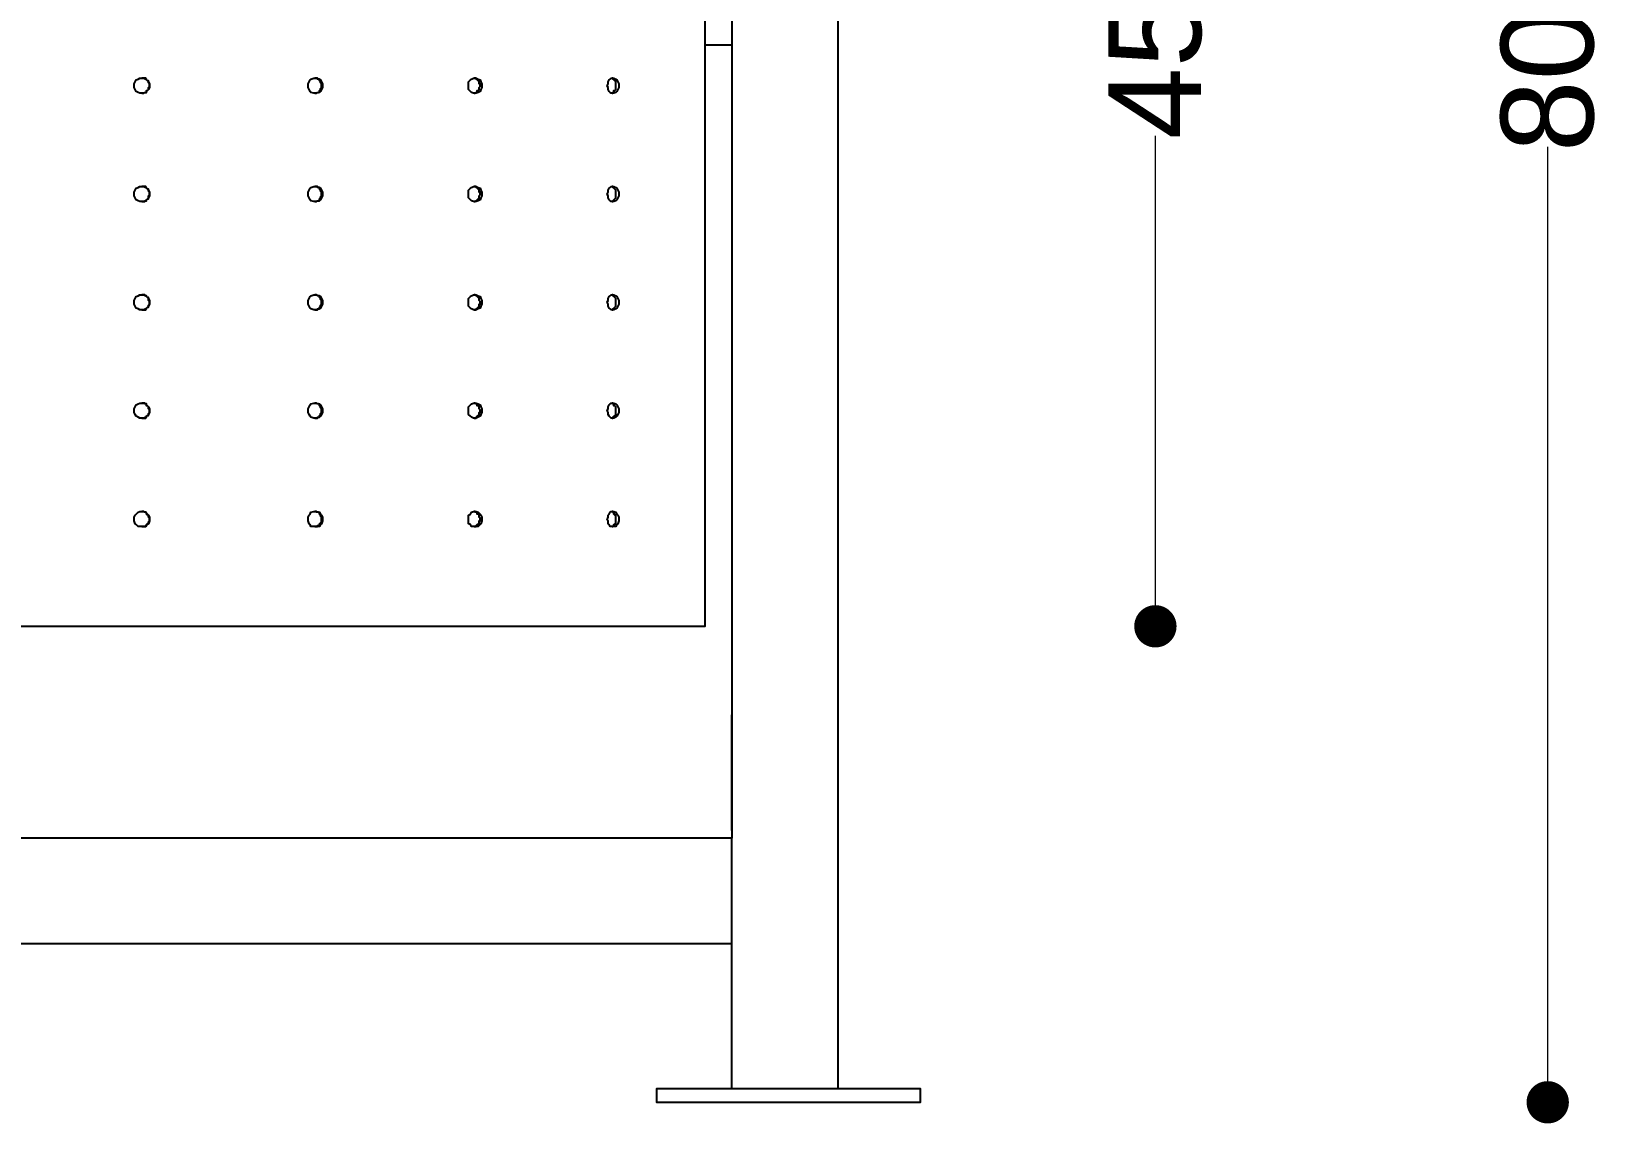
# Model space of a CAD drawing. Header units: millimetres. Extents: x 14997 to 18731, y 13743 to 19226.
# Drawn here: x 17462 to 18059, y 16296 to 16709 of the extents above; entities that cross this region are included whole.
import ezdxf

# ---------------------------------------------------------------- set-up
doc = ezdxf.new("R2010")
doc.units = ezdxf.units.MM
doc.header["$LTSCALE"] = 3
doc.layers.add('DomyÅ›lny', color=7, linetype='Continuous')
doc.styles.get("Standard").update_dxf_attribs({"font": 'arial.ttf'})
doc.dimstyles.new('MATEUSZ', dxfattribs={"dimtxt": 20, "dimasz": 16, "dimexe": 0.18, "dimexo": 0.0625, "dimgap": 0.09, "dimtad": 0, "dimdec": 0, "dimdsep": 46, "dimtxsty": 'Standard', "dimblk": 'DOT', "dimcen": 0.09, "dimse1": 1, "dimse2": 1, "dimadec": 0, "dimazin": 0, "dimtfac": 1, "dimtdec": 0, "dimtofl": 0, "dimtmove": 0, "dimatfit": 3, "dimfxl": 0, "dimtolj": 1, "dimtzin": 0, "dimlwd": 9, "dimlwe": 9, "dimarcsym": 0})

# ---------------------------------------------------------------- blocks, each defined once
blk = doc.blocks.new('_Dot')
at = {"color": 0, "linetype": 'ByBlock', "lineweight": -2}
blk.add_line((-0.5, 0), (-1, 0), dxfattribs=at)
at = {"color": 0, "linetype": 'ByBlock', "const_width": 0.5}
blk.add_lwpolyline([(-0.25, 0, 1), (0.25, 0, 1)], format="xyb", close=True, dxfattribs=at)
blk = doc.blocks.new('*D10')
at = {"color": 0, "lineweight": 9}
for p, q in [((18035.87, 17087.99), (18035.87, 16742.72)), ((18035.87, 16320), (18035.87, 16665.28))]:
    blk.add_line(p, q, dxfattribs=at)
at = {"layer": 'Defpoints', "color": 0}
for p in [(17471.67, 17103.99), (17471.67, 16304), (18035.87, 16304)]:
    blk.add_point(p, dxfattribs=at)
at = {"color": 0, "lineweight": 9, "xscale": 16, "yscale": 16, "zscale": 16}
for p, rotation in [((18035.87, 17103.99), 90), ((18035.87, 16304), 270)]:
    blk.add_blockref('_Dot', p, dxfattribs=dict(at, rotation=rotation))
at = {"color": 0, "insert": (18035.87, 16704), "char_height": 35, "attachment_point": 5, "rotation": 90}
blk.add_mtext('\\A1;800', dxfattribs=at)
blk = doc.blocks.new('*D11')
at = {"color": 0, "lineweight": 9}
for p, q in [((17887.49, 16917.72), (17887.49, 16748.25)), ((17887.49, 16499.97), (17887.49, 16669.45))]:
    blk.add_line(p, q, dxfattribs=at)
at = {"layer": 'Defpoints', "color": 0}
for p in [(17717.2, 16933.72), (17717.2, 16483.97), (17887.49, 16483.97)]:
    blk.add_point(p, dxfattribs=at)
at = {"color": 0, "lineweight": 9, "xscale": 16, "yscale": 16, "zscale": 16}
for p, rotation in [((17887.49, 16933.72), 90), ((17887.49, 16483.97), 270)]:
    blk.add_blockref('_Dot', p, dxfattribs=dict(at, rotation=rotation))
at = {"color": 0, "insert": (17887.49, 16708.85), "char_height": 35, "attachment_point": 5, "rotation": 90}
blk.add_mtext('\\A1;450', dxfattribs=at)

msp = doc.modelspace()

# ---------------------------------------------------------------- linework, layer by layer
msp.add_line((17727.26, 16304), (17767.49, 16304))
at = {"layer": 'DomyÅ›lny'}
for p, q in [((17717.2, 16703.82), (17727.26, 16703.82)), ((17727.26, 16406.74), (17727.26, 16450.56)), ((17727.26, 16309.03), (17727.26, 16363.99))]:
    msp.add_line(p, q, dxfattribs=at)
for points in [[(17727.26, 17027.12, 0), (17727.26, 16403.86, 0)], [(17767.49, 16309.03, 0), (17767.49, 16872.65, 0), (17767.49, 16874.81, 0), (17767.49, 16876.96, 0), (17767.49, 16879.12, 0), (17767.49, 16881.27, 0), (17767.49, 17027.12, 0)], [(17456.77, 16483.97, 0), (17467.18, 16483.97, 0), (17477.6, 16483.97, 0), (17488.38, 16483.97, 0), (17498.44, 16483.97, 0), (17508.85, 16483.97, 0), (17519.27, 16483.97, 0), (17529.69, 16483.97, 0), (17539.75, 16483.97, 0), (17549.8, 16483.97, 0), (17559.86, 16483.97, 0), (17569.92, 16483.97, 0), (17579.62, 16483.97, 0), (17589.32, 16483.97, 0), (17598.66, 16483.97, 0), (17608, 16483.97, 0), (17617.34, 16483.97, 0), (17626.32, 16483.97, 0), (17634.94, 16483.97, 0), (17643.56, 16483.97, 0), (17652.18, 16483.97, 0), (17660.09, 16483.97, 0), (17668.35, 16483.97, 0), (17675.89, 16483.97, 0), (17683.44, 16483.97, 0), (17690.26, 16483.97, 0), (17697.44, 16483.97, 0), (17703.91, 16483.97, 0), (17710.38, 16483.97, 0), (17716.12, 16483.97, 0), (17716.84, 16483.97, 0), (17717.2, 16483.97, 0), (17717.2, 16933.72, 0)], [(17504.18, 16685.5, 0), (17504.54, 16685.5, 0), (17504.9, 16685.5, 0), (17505.26, 16685.86, 0), (17505.62, 16685.86, 0), (17505.98, 16685.86, 0), (17505.98, 16686.21, 0), (17505.98, 16686.57, 0), (17506.34, 16686.57, 0), (17506.7, 16686.93, 0), (17506.7, 16687.29, 0), (17506.7, 16687.65, 0), (17507.06, 16687.65, 0), (17507.06, 16688.01, 0), (17507.06, 16688.37, 0), (17507.06, 16688.73, 0), (17507.06, 16689.09, 0), (17506.7, 16689.45, 0), (17506.7, 16689.81, 0), (17506.7, 16690.17, 0), (17506.34, 16690.17, 0), (17505.98, 16690.53, 0), (17505.98, 16690.88, 0), (17505.62, 16690.88, 0), (17505.62, 16691.24, 0), (17505.26, 16691.24, 0), (17504.9, 16691.24, 0), (17504.54, 16691.24, 0), (17504.18, 16691.24, 0)], [(17569.56, 16685.5, 0), (17569.92, 16685.5, 0), (17570.28, 16685.5, 0), (17570.64, 16685.86, 0), (17571, 16685.86, 0), (17571.36, 16686.21, 0), (17571.36, 16686.57, 0), (17571.72, 16686.57, 0), (17571.72, 16686.93, 0), (17571.72, 16687.29, 0), (17572.08, 16687.65, 0), (17572.08, 16688.01, 0), (17572.08, 16688.37, 0), (17572.08, 16688.73, 0), (17572.08, 16689.09, 0), (17572.08, 16689.45, 0), (17571.72, 16689.45, 0), (17571.72, 16689.81, 0), (17571.72, 16690.17, 0), (17571.36, 16690.17, 0), (17571.36, 16690.53, 0), (17571.36, 16690.88, 0), (17571, 16690.88, 0), (17570.64, 16690.88, 0), (17570.64, 16691.24, 0), (17570.28, 16691.24, 0), (17569.92, 16691.24, 0), (17569.56, 16691.24, 0)], [(17629.91, 16685.5, 0), (17630.27, 16685.5, 0), (17630.63, 16685.86, 0), (17630.99, 16685.86, 0), (17630.99, 16686.21, 0), (17630.99, 16686.57, 0), (17631.35, 16686.57, 0), (17631.71, 16686.93, 0), (17631.71, 16687.29, 0), (17631.71, 16687.65, 0), (17632.07, 16688.01, 0), (17632.07, 16688.37, 0), (17632.07, 16688.73, 0), (17632.07, 16689.09, 0), (17631.71, 16689.09, 0), (17631.71, 16689.45, 0), (17631.71, 16689.81, 0), (17631.71, 16690.17, 0), (17631.35, 16690.17, 0), (17630.99, 16690.53, 0), (17630.99, 16690.88, 0), (17630.63, 16690.88, 0), (17630.63, 16691.24, 0), (17630.27, 16691.24, 0), (17629.91, 16691.24, 0)], [(17682, 16685.5, 0), (17682.36, 16685.5, 0), (17682.36, 16685.86, 0), (17682.72, 16685.86, 0), (17682.72, 16686.21, 0), (17682.72, 16686.57, 0), (17683.08, 16686.57, 0), (17683.44, 16686.93, 0), (17683.44, 16687.29, 0), (17683.44, 16687.65, 0), (17683.44, 16688.01, 0), (17683.44, 16688.37, 0), (17683.44, 16688.73, 0), (17683.44, 16689.09, 0), (17683.44, 16689.45, 0), (17683.44, 16689.81, 0), (17683.44, 16690.17, 0), (17683.08, 16690.17, 0), (17683.08, 16690.53, 0), (17682.72, 16690.53, 0), (17682.72, 16690.88, 0), (17682.36, 16690.88, 0), (17682.36, 16691.24, 0), (17682, 16691.24, 0)], [(17504.18, 16644.54, 0), (17504.54, 16644.54, 0), (17504.9, 16644.54, 0), (17505.26, 16644.54, 0), (17505.62, 16644.9, 0), (17505.98, 16644.9, 0), (17505.98, 16645.26, 0), (17506.34, 16645.62, 0), (17506.7, 16645.62, 0), (17506.7, 16645.98, 0), (17506.7, 16646.34, 0), (17506.7, 16646.7, 0), (17507.06, 16646.7, 0), (17507.06, 16647.06, 0), (17507.06, 16647.42, 0), (17507.06, 16647.78, 0), (17507.06, 16648.14, 0), (17506.7, 16648.5, 0), (17506.7, 16648.86, 0), (17506.7, 16649.21, 0), (17506.34, 16649.21, 0), (17505.98, 16649.57, 0), (17505.98, 16649.93, 0), (17505.62, 16649.93, 0), (17505.62, 16650.29, 0), (17505.26, 16650.29, 0), (17504.9, 16650.29, 0), (17504.54, 16650.29, 0), (17504.18, 16650.29, 0)], [(17569.56, 16644.54, 0), (17569.92, 16644.54, 0), (17570.28, 16644.54, 0), (17570.64, 16644.9, 0), (17571, 16644.9, 0), (17571.36, 16644.9, 0), (17571.36, 16645.26, 0), (17571.36, 16645.62, 0), (17571.72, 16645.62, 0), (17571.72, 16645.98, 0), (17571.72, 16646.34, 0), (17572.08, 16646.7, 0), (17572.08, 16647.06, 0), (17572.08, 16647.42, 0), (17572.08, 16647.78, 0), (17572.08, 16648.14, 0), (17571.72, 16648.5, 0), (17571.72, 16648.86, 0), (17571.72, 16649.21, 0), (17571.36, 16649.21, 0), (17571.36, 16649.57, 0), (17571.36, 16649.93, 0), (17571, 16649.93, 0), (17570.64, 16649.93, 0), (17570.64, 16650.29, 0), (17570.28, 16650.29, 0), (17569.92, 16650.29, 0), (17569.56, 16650.29, 0)], [(17629.91, 16644.54, 0), (17630.27, 16644.54, 0), (17630.63, 16644.9, 0), (17630.99, 16644.9, 0), (17630.99, 16645.26, 0), (17631.35, 16645.62, 0), (17631.71, 16645.62, 0), (17631.71, 16645.98, 0), (17631.71, 16646.34, 0), (17631.71, 16646.7, 0), (17632.07, 16647.06, 0), (17632.07, 16647.42, 0), (17632.07, 16647.78, 0), (17632.07, 16648.14, 0), (17631.71, 16648.14, 0), (17631.71, 16648.5, 0), (17631.71, 16648.86, 0), (17631.71, 16649.21, 0), (17631.35, 16649.21, 0), (17630.99, 16649.57, 0), (17630.99, 16649.93, 0), (17630.63, 16649.93, 0), (17630.63, 16650.29, 0), (17630.27, 16650.29, 0), (17629.91, 16650.29, 0)], [(17682, 16644.54, 0), (17682.36, 16644.54, 0), (17682.36, 16644.9, 0), (17682.72, 16644.9, 0), (17682.72, 16645.26, 0), (17683.08, 16645.62, 0), (17683.44, 16645.98, 0), (17683.44, 16646.34, 0), (17683.44, 16646.7, 0), (17683.44, 16647.06, 0), (17683.44, 16647.42, 0), (17683.44, 16647.78, 0), (17683.44, 16648.14, 0), (17683.44, 16648.5, 0), (17683.44, 16648.86, 0), (17683.08, 16649.21, 0), (17682.72, 16649.57, 0), (17682.72, 16649.93, 0), (17682.36, 16649.93, 0), (17682.36, 16650.29, 0), (17682, 16650.29, 0)], [(17504.18, 16603.59, 0), (17504.54, 16603.59, 0), (17504.9, 16603.59, 0), (17505.26, 16603.59, 0), (17505.62, 16603.59, 0), (17505.62, 16603.95, 0), (17505.98, 16603.95, 0), (17505.98, 16604.31, 0), (17506.34, 16604.67, 0), (17506.7, 16604.67, 0), (17506.7, 16605.03, 0), (17506.7, 16605.39, 0), (17507.06, 16605.75, 0), (17507.06, 16606.11, 0), (17507.06, 16606.47, 0), (17507.06, 16606.83, 0), (17507.06, 16607.19, 0), (17506.7, 16607.19, 0), (17506.7, 16607.54, 0), (17506.7, 16607.9, 0), (17506.7, 16608.26, 0), (17506.34, 16608.26, 0), (17505.98, 16608.62, 0), (17505.98, 16608.98, 0), (17505.62, 16608.98, 0), (17505.26, 16609.34, 0), (17504.9, 16609.34, 0), (17504.54, 16609.34, 0), (17504.18, 16609.34, 0)], [(17569.56, 16603.59, 0), (17569.92, 16603.59, 0), (17570.28, 16603.59, 0), (17570.64, 16603.59, 0), (17570.64, 16603.95, 0), (17571, 16603.95, 0), (17571.36, 16603.95, 0), (17571.36, 16604.31, 0), (17571.36, 16604.67, 0), (17571.72, 16604.67, 0), (17571.72, 16605.03, 0), (17571.72, 16605.39, 0), (17572.08, 16605.75, 0), (17572.08, 16606.11, 0), (17572.08, 16606.47, 0), (17572.08, 16606.83, 0), (17572.08, 16607.19, 0), (17571.72, 16607.54, 0), (17571.72, 16607.9, 0), (17571.72, 16608.26, 0), (17571.36, 16608.26, 0), (17571.36, 16608.62, 0), (17571.36, 16608.98, 0), (17571, 16608.98, 0), (17570.64, 16608.98, 0), (17570.28, 16609.34, 0), (17569.92, 16609.34, 0), (17569.56, 16609.34, 0)], [(17629.91, 16603.59, 0), (17630.27, 16603.59, 0), (17630.63, 16603.59, 0), (17630.63, 16603.95, 0), (17630.99, 16603.95, 0), (17630.99, 16604.31, 0), (17631.35, 16604.67, 0), (17631.71, 16604.67, 0), (17631.71, 16605.03, 0), (17631.71, 16605.39, 0), (17631.71, 16605.75, 0), (17632.07, 16605.75, 0), (17632.07, 16606.11, 0), (17632.07, 16606.47, 0), (17632.07, 16606.83, 0), (17631.71, 16607.19, 0), (17631.71, 16607.54, 0), (17631.71, 16607.9, 0), (17631.71, 16608.26, 0), (17631.35, 16608.26, 0), (17630.99, 16608.62, 0), (17630.99, 16608.98, 0), (17630.63, 16608.98, 0), (17630.27, 16609.34, 0), (17629.91, 16609.34, 0)], [(17682, 16603.59, 0), (17682.36, 16603.59, 0), (17682.36, 16603.95, 0), (17682.72, 16603.95, 0), (17682.72, 16604.31, 0), (17683.08, 16604.67, 0), (17683.44, 16605.03, 0), (17683.44, 16605.39, 0), (17683.44, 16605.75, 0), (17683.44, 16606.11, 0), (17683.44, 16606.47, 0), (17683.44, 16606.83, 0), (17683.44, 16607.19, 0), (17683.44, 16607.54, 0), (17683.44, 16607.9, 0), (17683.08, 16608.26, 0), (17682.72, 16608.62, 0), (17682.72, 16608.98, 0), (17682.36, 16608.98, 0), (17682.36, 16609.34, 0), (17682, 16609.34, 0)], [(17504.18, 16562.64, 0), (17504.54, 16562.64, 0), (17504.9, 16562.64, 0), (17505.26, 16562.64, 0), (17505.62, 16562.64, 0), (17505.62, 16563, 0), (17505.98, 16563, 0), (17505.98, 16563.36, 0), (17506.34, 16563.72, 0), (17506.7, 16563.72, 0), (17506.7, 16564.08, 0), (17506.7, 16564.44, 0), (17507.06, 16564.8, 0), (17507.06, 16565.16, 0), (17507.06, 16565.52, 0), (17507.06, 16565.87, 0), (17507.06, 16566.23, 0), (17506.7, 16566.23, 0), (17506.7, 16566.59, 0), (17506.7, 16566.95, 0), (17506.34, 16567.31, 0), (17505.98, 16567.31, 0), (17505.98, 16567.67, 0), (17505.98, 16568.03, 0), (17505.62, 16568.03, 0), (17505.26, 16568.39, 0), (17504.9, 16568.39, 0), (17504.54, 16568.39, 0), (17504.18, 16568.39, 0)], [(17569.56, 16562.64, 0), (17569.92, 16562.64, 0), (17570.28, 16562.64, 0), (17570.64, 16562.64, 0), (17570.64, 16563, 0), (17571, 16563, 0), (17571.36, 16563, 0), (17571.36, 16563.36, 0), (17571.36, 16563.72, 0), (17571.72, 16563.72, 0), (17571.72, 16564.08, 0), (17571.72, 16564.44, 0), (17572.08, 16564.44, 0), (17572.08, 16564.8, 0), (17572.08, 16565.16, 0), (17572.08, 16565.52, 0), (17572.08, 16565.87, 0), (17572.08, 16566.23, 0), (17571.72, 16566.59, 0), (17571.72, 16566.95, 0), (17571.72, 16567.31, 0), (17571.36, 16567.31, 0), (17571.36, 16567.67, 0), (17571, 16568.03, 0), (17570.64, 16568.03, 0), (17570.28, 16568.39, 0), (17569.92, 16568.39, 0), (17569.56, 16568.39, 0)], [(17629.91, 16562.64, 0), (17630.27, 16562.64, 0), (17630.63, 16562.64, 0), (17630.63, 16563, 0), (17630.99, 16563, 0), (17630.99, 16563.36, 0), (17631.35, 16563.72, 0), (17631.71, 16563.72, 0), (17631.71, 16564.08, 0), (17631.71, 16564.44, 0), (17631.71, 16564.8, 0), (17632.07, 16564.8, 0), (17632.07, 16565.16, 0), (17632.07, 16565.52, 0), (17632.07, 16565.87, 0), (17631.71, 16566.23, 0), (17631.71, 16566.59, 0), (17631.71, 16566.95, 0), (17631.71, 16567.31, 0), (17631.35, 16567.31, 0), (17630.99, 16567.31, 0), (17630.99, 16567.67, 0), (17630.99, 16568.03, 0), (17630.63, 16568.03, 0), (17630.27, 16568.39, 0), (17629.91, 16568.39, 0)], [(17682, 16562.64, 0), (17682.36, 16562.64, 0), (17682.36, 16563, 0), (17682.72, 16563, 0), (17682.72, 16563.36, 0), (17683.08, 16563.36, 0), (17683.08, 16563.72, 0), (17683.44, 16563.72, 0), (17683.44, 16564.08, 0), (17683.44, 16564.44, 0), (17683.44, 16564.8, 0), (17683.44, 16565.16, 0), (17683.44, 16565.52, 0), (17683.44, 16565.87, 0), (17683.44, 16566.23, 0), (17683.44, 16566.59, 0), (17683.44, 16566.95, 0), (17683.08, 16567.31, 0), (17682.72, 16567.31, 0), (17682.72, 16567.67, 0), (17682.72, 16568.03, 0), (17682.36, 16568.03, 0), (17682.36, 16568.39, 0), (17682, 16568.39, 0)], [(17504.18, 16521.69, 0), (17504.54, 16521.69, 0), (17504.9, 16521.69, 0), (17505.26, 16521.69, 0), (17505.62, 16521.69, 0), (17505.62, 16522.05, 0), (17505.98, 16522.05, 0), (17505.98, 16522.41, 0), (17506.34, 16522.41, 0), (17506.34, 16522.77, 0), (17506.7, 16522.77, 0), (17506.7, 16523.13, 0), (17506.7, 16523.49, 0), (17507.06, 16523.85, 0), (17507.06, 16524.2, 0), (17507.06, 16524.56, 0), (17507.06, 16524.92, 0), (17507.06, 16525.28, 0), (17506.7, 16525.28, 0), (17506.7, 16525.64, 0), (17506.7, 16526, 0), (17506.34, 16526.36, 0), (17505.98, 16526.36, 0), (17505.98, 16526.72, 0), (17505.62, 16527.08, 0), (17505.26, 16527.08, 0), (17504.9, 16527.44, 0), (17504.54, 16527.44, 0), (17504.18, 16527.44, 0)], [(17569.56, 16521.69, 0), (17569.92, 16521.69, 0), (17570.28, 16521.69, 0), (17570.64, 16521.69, 0), (17570.64, 16522.05, 0), (17571, 16522.05, 0), (17571.36, 16522.05, 0), (17571.36, 16522.41, 0), (17571.36, 16522.77, 0), (17571.72, 16522.77, 0), (17571.72, 16523.13, 0), (17572.08, 16523.49, 0), (17572.08, 16523.85, 0), (17572.08, 16524.2, 0), (17572.08, 16524.56, 0), (17572.08, 16524.92, 0), (17572.08, 16525.28, 0), (17571.72, 16525.64, 0), (17571.72, 16526, 0), (17571.72, 16526.36, 0), (17571.36, 16526.36, 0), (17571.36, 16526.72, 0), (17571, 16527.08, 0), (17570.64, 16527.08, 0), (17570.28, 16527.08, 0), (17570.28, 16527.44, 0), (17569.92, 16527.44, 0), (17569.56, 16527.44, 0)], [(17629.91, 16521.69, 0), (17630.27, 16521.69, 0), (17630.63, 16521.69, 0), (17630.63, 16522.05, 0), (17630.99, 16522.05, 0), (17630.99, 16522.41, 0), (17631.35, 16522.41, 0), (17631.35, 16522.77, 0), (17631.71, 16522.77, 0), (17631.71, 16523.13, 0), (17631.71, 16523.49, 0), (17631.71, 16523.85, 0), (17632.07, 16523.85, 0), (17632.07, 16524.2, 0), (17632.07, 16524.56, 0), (17632.07, 16524.92, 0), (17631.71, 16525.28, 0), (17631.71, 16525.64, 0), (17631.71, 16526, 0), (17631.35, 16526.36, 0), (17630.99, 16526.36, 0), (17630.99, 16526.72, 0), (17630.99, 16527.08, 0), (17630.63, 16527.08, 0), (17630.27, 16527.08, 0), (17630.27, 16527.44, 0), (17629.91, 16527.44, 0)], [(17682, 16521.69, 0), (17682.36, 16521.69, 0), (17682.72, 16522.05, 0), (17682.72, 16522.41, 0), (17683.08, 16522.41, 0), (17683.08, 16522.77, 0), (17683.44, 16522.77, 0), (17683.44, 16523.13, 0), (17683.44, 16523.49, 0), (17683.44, 16523.85, 0), (17683.44, 16524.2, 0), (17683.44, 16524.56, 0), (17683.44, 16524.92, 0), (17683.44, 16525.28, 0), (17683.44, 16525.64, 0), (17683.44, 16526, 0), (17683.08, 16526, 0), (17683.08, 16526.36, 0), (17682.72, 16526.36, 0), (17682.72, 16526.72, 0), (17682.72, 16527.08, 0), (17682.36, 16527.08, 0), (17682.36, 16527.44, 0), (17682, 16527.44, 0)]]:
    msp.add_polyline3d(points, dxfattribs=at)
for points in [[(17507.06, 16689.09, 0), (17507.06, 16688.37, 0), (17507.06, 16687.65, 0), (17506.7, 16686.93, 0), (17505.98, 16686.21, 0), (17505.62, 16685.86, 0), (17504.9, 16685.5, 0), (17504.18, 16685.5, 0), (17503.46, 16685.5, 0), (17502.75, 16685.86, 0), (17502.03, 16686.21, 0), (17501.67, 16686.93, 0), (17501.31, 16687.65, 0), (17501.31, 16688.37, 0), (17501.31, 16689.09, 0), (17501.67, 16689.81, 0), (17502.03, 16690.53, 0), (17502.75, 16690.88, 0), (17503.46, 16691.24, 0), (17504.18, 16691.24, 0), (17504.9, 16691.24, 0), (17505.62, 16690.88, 0), (17505.98, 16690.53, 0), (17506.7, 16689.81, 0)], [(17572.44, 16689.09, 0), (17572.44, 16688.37, 0), (17572.44, 16687.65, 0), (17572.08, 16686.93, 0), (17571.72, 16686.21, 0), (17571.36, 16685.86, 0), (17570.28, 16685.5, 0), (17569.56, 16685.5, 0), (17569.2, 16685.5, 0), (17568.12, 16685.86, 0), (17567.77, 16686.21, 0), (17567.41, 16686.93, 0), (17567.05, 16687.65, 0), (17567.05, 16688.37, 0), (17567.05, 16689.09, 0), (17567.41, 16689.81, 0), (17567.77, 16690.53, 0), (17568.12, 16690.88, 0), (17569.2, 16691.24, 0), (17569.56, 16691.24, 0), (17570.28, 16691.24, 0), (17571.36, 16690.88, 0), (17571.72, 16690.53, 0), (17572.08, 16689.81, 0)], [(17632.78, 16689.09, 0), (17632.78, 16688.37, 0), (17632.78, 16687.65, 0), (17632.43, 16686.93, 0), (17632.07, 16686.21, 0), (17631.35, 16685.86, 0), (17630.63, 16685.5, 0), (17629.91, 16685.5, 0), (17629.55, 16685.5, 0), (17628.83, 16685.86, 0), (17628.47, 16686.21, 0), (17627.76, 16686.93, 0), (17627.76, 16687.65, 0), (17627.76, 16688.37, 0), (17627.76, 16689.09, 0), (17627.76, 16689.81, 0), (17628.47, 16690.53, 0), (17628.83, 16690.88, 0), (17629.55, 16691.24, 0), (17629.91, 16691.24, 0), (17630.63, 16691.24, 0), (17631.35, 16690.88, 0), (17632.07, 16690.53, 0), (17632.43, 16689.81, 0)], [(17684.51, 16689.09, 0), (17684.51, 16688.37, 0), (17684.51, 16687.65, 0), (17684.15, 16686.93, 0), (17683.79, 16686.21, 0), (17683.44, 16685.86, 0), (17682.72, 16685.5, 0), (17682.36, 16685.5, 0), (17681.64, 16685.5, 0), (17681.28, 16685.86, 0), (17680.92, 16686.21, 0), (17680.56, 16686.93, 0), (17680.56, 16687.65, 0), (17680.2, 16688.37, 0), (17680.56, 16689.09, 0), (17680.56, 16689.81, 0), (17680.92, 16690.53, 0), (17681.28, 16690.88, 0), (17681.64, 16691.24, 0), (17682.36, 16691.24, 0), (17682.72, 16691.24, 0), (17683.44, 16690.88, 0), (17683.79, 16690.53, 0), (17684.15, 16689.81, 0)], [(17507.06, 16648.14, 0), (17507.06, 16647.42, 0), (17507.06, 16646.7, 0), (17506.7, 16645.98, 0), (17505.98, 16645.26, 0), (17505.62, 16644.9, 0), (17504.9, 16644.54, 0), (17504.18, 16644.54, 0), (17503.46, 16644.54, 0), (17502.75, 16644.9, 0), (17502.03, 16645.26, 0), (17501.67, 16645.98, 0), (17501.31, 16646.7, 0), (17501.31, 16647.42, 0), (17501.31, 16648.14, 0), (17501.67, 16648.86, 0), (17502.03, 16649.57, 0), (17502.75, 16649.93, 0), (17503.46, 16650.29, 0), (17504.18, 16650.29, 0), (17504.9, 16650.29, 0), (17505.62, 16649.93, 0), (17505.98, 16649.57, 0), (17506.7, 16648.86, 0)], [(17572.44, 16648.14, 0), (17572.44, 16647.42, 0), (17572.44, 16646.7, 0), (17572.08, 16645.98, 0), (17571.72, 16645.26, 0), (17571.36, 16644.9, 0), (17570.28, 16644.54, 0), (17569.56, 16644.54, 0), (17569.2, 16644.54, 0), (17568.12, 16644.9, 0), (17567.77, 16645.26, 0), (17567.41, 16645.98, 0), (17567.05, 16646.7, 0), (17567.05, 16647.42, 0), (17567.05, 16648.14, 0), (17567.41, 16648.86, 0), (17567.77, 16649.57, 0), (17568.12, 16649.93, 0), (17569.2, 16650.29, 0), (17569.56, 16650.29, 0), (17570.28, 16650.29, 0), (17571.36, 16649.93, 0), (17571.72, 16649.57, 0), (17572.08, 16648.86, 0)], [(17632.78, 16648.14, 0), (17632.78, 16647.42, 0), (17632.78, 16646.7, 0), (17632.43, 16645.98, 0), (17632.07, 16645.26, 0), (17631.35, 16644.9, 0), (17630.63, 16644.54, 0), (17629.91, 16644.54, 0), (17629.55, 16644.54, 0), (17628.83, 16644.9, 0), (17628.47, 16645.26, 0), (17627.76, 16645.98, 0), (17627.76, 16646.7, 0), (17627.76, 16647.42, 0), (17627.76, 16648.14, 0), (17627.76, 16648.86, 0), (17628.47, 16649.57, 0), (17628.83, 16649.93, 0), (17629.55, 16650.29, 0), (17629.91, 16650.29, 0), (17630.63, 16650.29, 0), (17631.35, 16649.93, 0), (17632.07, 16649.57, 0), (17632.43, 16648.86, 0)], [(17684.51, 16648.14, 0), (17684.51, 16647.42, 0), (17684.51, 16646.7, 0), (17684.15, 16645.98, 0), (17683.79, 16645.26, 0), (17683.44, 16644.9, 0), (17682.72, 16644.54, 0), (17682.36, 16644.54, 0), (17681.64, 16644.54, 0), (17681.28, 16644.9, 0), (17680.92, 16645.26, 0), (17680.56, 16645.98, 0), (17680.56, 16646.7, 0), (17680.2, 16647.42, 0), (17680.56, 16648.14, 0), (17680.56, 16648.86, 0), (17680.92, 16649.57, 0), (17681.28, 16649.93, 0), (17681.64, 16650.29, 0), (17682.36, 16650.29, 0), (17682.72, 16650.29, 0), (17683.44, 16649.93, 0), (17683.79, 16649.57, 0), (17684.15, 16648.86, 0)], [(17507.06, 16607.19, 0), (17507.06, 16606.47, 0), (17507.06, 16605.75, 0), (17506.7, 16605.03, 0), (17505.98, 16604.31, 0), (17505.62, 16603.95, 0), (17504.9, 16603.59, 0), (17504.18, 16603.59, 0), (17503.46, 16603.59, 0), (17502.75, 16603.95, 0), (17502.03, 16604.31, 0), (17501.67, 16605.03, 0), (17501.31, 16605.75, 0), (17501.31, 16606.47, 0), (17501.31, 16607.19, 0), (17501.67, 16607.9, 0), (17502.03, 16608.62, 0), (17502.75, 16608.98, 0), (17503.46, 16609.34, 0), (17504.18, 16609.34, 0), (17504.9, 16609.34, 0), (17505.62, 16608.98, 0), (17505.98, 16608.62, 0), (17506.7, 16607.9, 0)], [(17572.44, 16607.19, 0), (17572.44, 16606.47, 0), (17572.44, 16605.75, 0), (17572.08, 16605.03, 0), (17571.72, 16604.31, 0), (17571.36, 16603.95, 0), (17570.28, 16603.59, 0), (17569.56, 16603.59, 0), (17569.2, 16603.59, 0), (17568.12, 16603.95, 0), (17567.77, 16604.31, 0), (17567.41, 16605.03, 0), (17567.05, 16605.75, 0), (17567.05, 16606.47, 0), (17567.05, 16607.19, 0), (17567.41, 16607.9, 0), (17567.77, 16608.62, 0), (17568.12, 16608.98, 0), (17569.2, 16609.34, 0), (17569.56, 16609.34, 0), (17570.28, 16609.34, 0), (17571.36, 16608.98, 0), (17571.72, 16608.62, 0), (17572.08, 16607.9, 0)], [(17632.78, 16607.19, 0), (17632.78, 16606.47, 0), (17632.78, 16605.75, 0), (17632.43, 16605.03, 0), (17632.07, 16604.31, 0), (17631.35, 16603.95, 0), (17630.63, 16603.59, 0), (17629.91, 16603.59, 0), (17629.55, 16603.59, 0), (17628.83, 16603.95, 0), (17628.47, 16604.31, 0), (17627.76, 16605.03, 0), (17627.76, 16605.75, 0), (17627.76, 16606.47, 0), (17627.76, 16607.19, 0), (17627.76, 16607.9, 0), (17628.47, 16608.62, 0), (17628.83, 16608.98, 0), (17629.55, 16609.34, 0), (17629.91, 16609.34, 0), (17630.63, 16609.34, 0), (17631.35, 16608.98, 0), (17632.07, 16608.62, 0), (17632.43, 16607.9, 0)], [(17684.51, 16607.19, 0), (17684.51, 16606.47, 0), (17684.51, 16605.75, 0), (17684.15, 16605.03, 0), (17683.79, 16604.31, 0), (17683.44, 16603.95, 0), (17682.72, 16603.59, 0), (17682.36, 16603.59, 0), (17681.64, 16603.59, 0), (17681.28, 16603.95, 0), (17680.92, 16604.31, 0), (17680.56, 16605.03, 0), (17680.56, 16605.75, 0), (17680.2, 16606.47, 0), (17680.56, 16607.19, 0), (17680.56, 16607.9, 0), (17680.92, 16608.62, 0), (17681.28, 16608.98, 0), (17681.64, 16609.34, 0), (17682.36, 16609.34, 0), (17682.72, 16609.34, 0), (17683.44, 16608.98, 0), (17683.79, 16608.62, 0), (17684.15, 16607.9, 0)], [(17507.06, 16566.23, 0), (17507.06, 16565.52, 0), (17507.06, 16564.8, 0), (17506.7, 16564.08, 0), (17505.98, 16563.36, 0), (17505.62, 16563, 0), (17504.9, 16562.64, 0), (17504.18, 16562.64, 0), (17503.46, 16562.64, 0), (17502.75, 16563, 0), (17502.03, 16563.36, 0), (17501.67, 16564.08, 0), (17501.31, 16564.8, 0), (17501.31, 16565.52, 0), (17501.31, 16566.23, 0), (17501.67, 16566.95, 0), (17502.03, 16567.67, 0), (17502.75, 16568.03, 0), (17503.46, 16568.39, 0), (17504.18, 16568.39, 0), (17504.9, 16568.39, 0), (17505.62, 16568.03, 0), (17505.98, 16567.67, 0), (17506.7, 16566.95, 0)], [(17572.44, 16566.23, 0), (17572.44, 16565.52, 0), (17572.44, 16564.8, 0), (17572.08, 16564.08, 0), (17571.72, 16563.36, 0), (17571.36, 16563, 0), (17570.28, 16562.64, 0), (17569.56, 16562.64, 0), (17569.2, 16562.64, 0), (17568.12, 16563, 0), (17567.77, 16563.36, 0), (17567.41, 16564.08, 0), (17567.05, 16564.8, 0), (17567.05, 16565.52, 0), (17567.05, 16566.23, 0), (17567.41, 16566.95, 0), (17567.77, 16567.67, 0), (17568.12, 16568.03, 0), (17569.2, 16568.39, 0), (17569.56, 16568.39, 0), (17570.28, 16568.39, 0), (17571.36, 16568.03, 0), (17571.72, 16567.67, 0), (17572.08, 16566.95, 0)], [(17632.78, 16566.23, 0), (17632.78, 16565.52, 0), (17632.78, 16564.8, 0), (17632.43, 16564.08, 0), (17632.07, 16563.36, 0), (17631.35, 16563, 0), (17630.63, 16562.64, 0), (17629.91, 16562.64, 0), (17629.55, 16562.64, 0), (17628.83, 16563, 0), (17628.47, 16563.36, 0), (17627.76, 16564.08, 0), (17627.76, 16564.8, 0), (17627.76, 16565.52, 0), (17627.76, 16566.23, 0), (17627.76, 16566.95, 0), (17628.47, 16567.67, 0), (17628.83, 16568.03, 0), (17629.55, 16568.39, 0), (17629.91, 16568.39, 0), (17630.63, 16568.39, 0), (17631.35, 16568.03, 0), (17632.07, 16567.67, 0), (17632.43, 16566.95, 0)], [(17684.51, 16566.23, 0), (17684.51, 16565.52, 0), (17684.51, 16564.8, 0), (17684.15, 16564.08, 0), (17683.79, 16563.36, 0), (17683.44, 16563, 0), (17682.72, 16562.64, 0), (17682.36, 16562.64, 0), (17681.64, 16562.64, 0), (17681.28, 16563, 0), (17680.92, 16563.36, 0), (17680.56, 16564.08, 0), (17680.56, 16564.8, 0), (17680.2, 16565.52, 0), (17680.56, 16566.23, 0), (17680.56, 16566.95, 0), (17680.92, 16567.67, 0), (17681.28, 16568.03, 0), (17681.64, 16568.39, 0), (17682.36, 16568.39, 0), (17682.72, 16568.39, 0), (17683.44, 16568.03, 0), (17683.79, 16567.67, 0), (17684.15, 16566.95, 0)], [(17507.06, 16525.28, 0), (17507.06, 16524.2, 0), (17507.06, 16523.85, 0), (17506.7, 16522.77, 0), (17505.98, 16522.41, 0), (17505.62, 16521.69, 0), (17504.9, 16521.69, 0), (17504.18, 16521.69, 0), (17503.46, 16521.69, 0), (17502.75, 16521.69, 0), (17502.03, 16522.41, 0), (17501.67, 16522.77, 0), (17501.31, 16523.85, 0), (17501.31, 16524.2, 0), (17501.31, 16525.28, 0), (17501.67, 16526, 0), (17502.03, 16526.36, 0), (17502.75, 16527.08, 0), (17503.46, 16527.44, 0), (17504.18, 16527.44, 0), (17504.9, 16527.44, 0), (17505.62, 16527.08, 0), (17505.98, 16526.36, 0), (17506.7, 16526, 0)], [(17572.44, 16525.28, 0), (17572.44, 16524.2, 0), (17572.44, 16523.85, 0), (17572.08, 16522.77, 0), (17571.72, 16522.41, 0), (17571.36, 16521.69, 0), (17570.28, 16521.69, 0), (17569.56, 16521.69, 0), (17569.2, 16521.69, 0), (17568.12, 16521.69, 0), (17567.77, 16522.41, 0), (17567.41, 16522.77, 0), (17567.05, 16523.85, 0), (17567.05, 16524.2, 0), (17567.05, 16525.28, 0), (17567.41, 16526, 0), (17567.77, 16526.36, 0), (17568.12, 16527.08, 0), (17569.2, 16527.44, 0), (17569.56, 16527.44, 0), (17570.28, 16527.44, 0), (17571.36, 16527.08, 0), (17571.72, 16526.36, 0), (17572.08, 16526, 0)], [(17632.78, 16525.28, 0), (17632.78, 16524.2, 0), (17632.78, 16523.85, 0), (17632.43, 16522.77, 0), (17632.07, 16522.41, 0), (17631.35, 16521.69, 0), (17630.63, 16521.69, 0), (17629.91, 16521.69, 0), (17629.55, 16521.69, 0), (17628.83, 16521.69, 0), (17628.47, 16522.41, 0), (17627.76, 16522.77, 0), (17627.76, 16523.85, 0), (17627.76, 16524.2, 0), (17627.76, 16525.28, 0), (17627.76, 16526, 0), (17628.47, 16526.36, 0), (17628.83, 16527.08, 0), (17629.55, 16527.44, 0), (17629.91, 16527.44, 0), (17630.63, 16527.44, 0), (17631.35, 16527.08, 0), (17632.07, 16526.36, 0), (17632.43, 16526, 0)], [(17684.51, 16525.28, 0), (17684.51, 16524.2, 0), (17684.51, 16523.85, 0), (17684.15, 16522.77, 0), (17683.79, 16522.41, 0), (17683.44, 16521.69, 0), (17682.72, 16521.69, 0), (17682.36, 16521.69, 0), (17681.64, 16521.69, 0), (17681.28, 16521.69, 0), (17680.92, 16522.41, 0), (17680.56, 16522.77, 0), (17680.56, 16523.85, 0), (17680.2, 16524.2, 0), (17680.56, 16525.28, 0), (17680.56, 16526, 0), (17680.92, 16526.36, 0), (17681.28, 16527.08, 0), (17681.64, 16527.44, 0), (17682.36, 16527.44, 0), (17682.72, 16527.44, 0), (17683.44, 16527.08, 0), (17683.79, 16526.36, 0), (17684.15, 16526, 0)], [(17207.1, 16363.99, 0), (17727.26, 16363.99, 0), (17727.26, 16364.35, 0), (17727.26, 16364.71, 0), (17727.26, 16365.43, 0), (17727.26, 16365.79, 0), (17727.26, 16402.07, 0), (17727.26, 16402.79, 0), (17727.26, 16403.51, 0), (17727.26, 16403.86, 0), (17207.1, 16403.86, 0), (17207.1, 16403.51, 0), (17207.1, 16402.79, 0), (17207.1, 16402.07, 0), (17207.1, 16365.79, 0), (17207.1, 16365.43, 0), (17207.1, 16364.71, 0), (17207.1, 16364.35, 0)], [(17793.68, 16309.03, 0), (17703.87, 16309.03, 0), (17702.44, 16309.03, 0), (17701, 16309.03, 0), (17700.28, 16309.03, 0), (17699.56, 16309.03, 0), (17698.84, 16309.03, 0), (17698.84, 16304, 0), (17699.56, 16304, 0), (17700.28, 16304, 0), (17701, 16304, 0), (17702.44, 16304, 0), (17703.87, 16304, 0), (17793.68, 16304, 0), (17794.76, 16304, 0), (17796.19, 16304, 0), (17797.27, 16304, 0), (17797.99, 16304, 0), (17798.71, 16304, 0), (17798.71, 16309.03, 0), (17797.99, 16309.03, 0), (17797.27, 16309.03, 0), (17796.19, 16309.03, 0), (17794.76, 16309.03, 0)]]:
    msp.add_polyline3d(points, close=True, dxfattribs=at)

# ---------------------------------------------------------------- dimensions: what is measured, and where the dimension line sits
for base, p1, p2, picture, middle in [((18035.87, 16304), (17471.67, 17103.99), (17471.67, 16304), '*D10', (18035.87, 16704)), ((17887.49, 16483.97), (17717.2, 16933.72), (17717.2, 16483.97), '*D11', (17887.49, 16708.85))]:
    dim = msp.add_linear_dim(base=base, p1=p1, p2=p2, angle=90, dimstyle='MATEUSZ', override={"dimtxt": 35})
    dim.commit()
    dim.dimension.update_dxf_attribs({"geometry": picture, "text_midpoint": middle})

doc.saveas('drawing.dxf')
